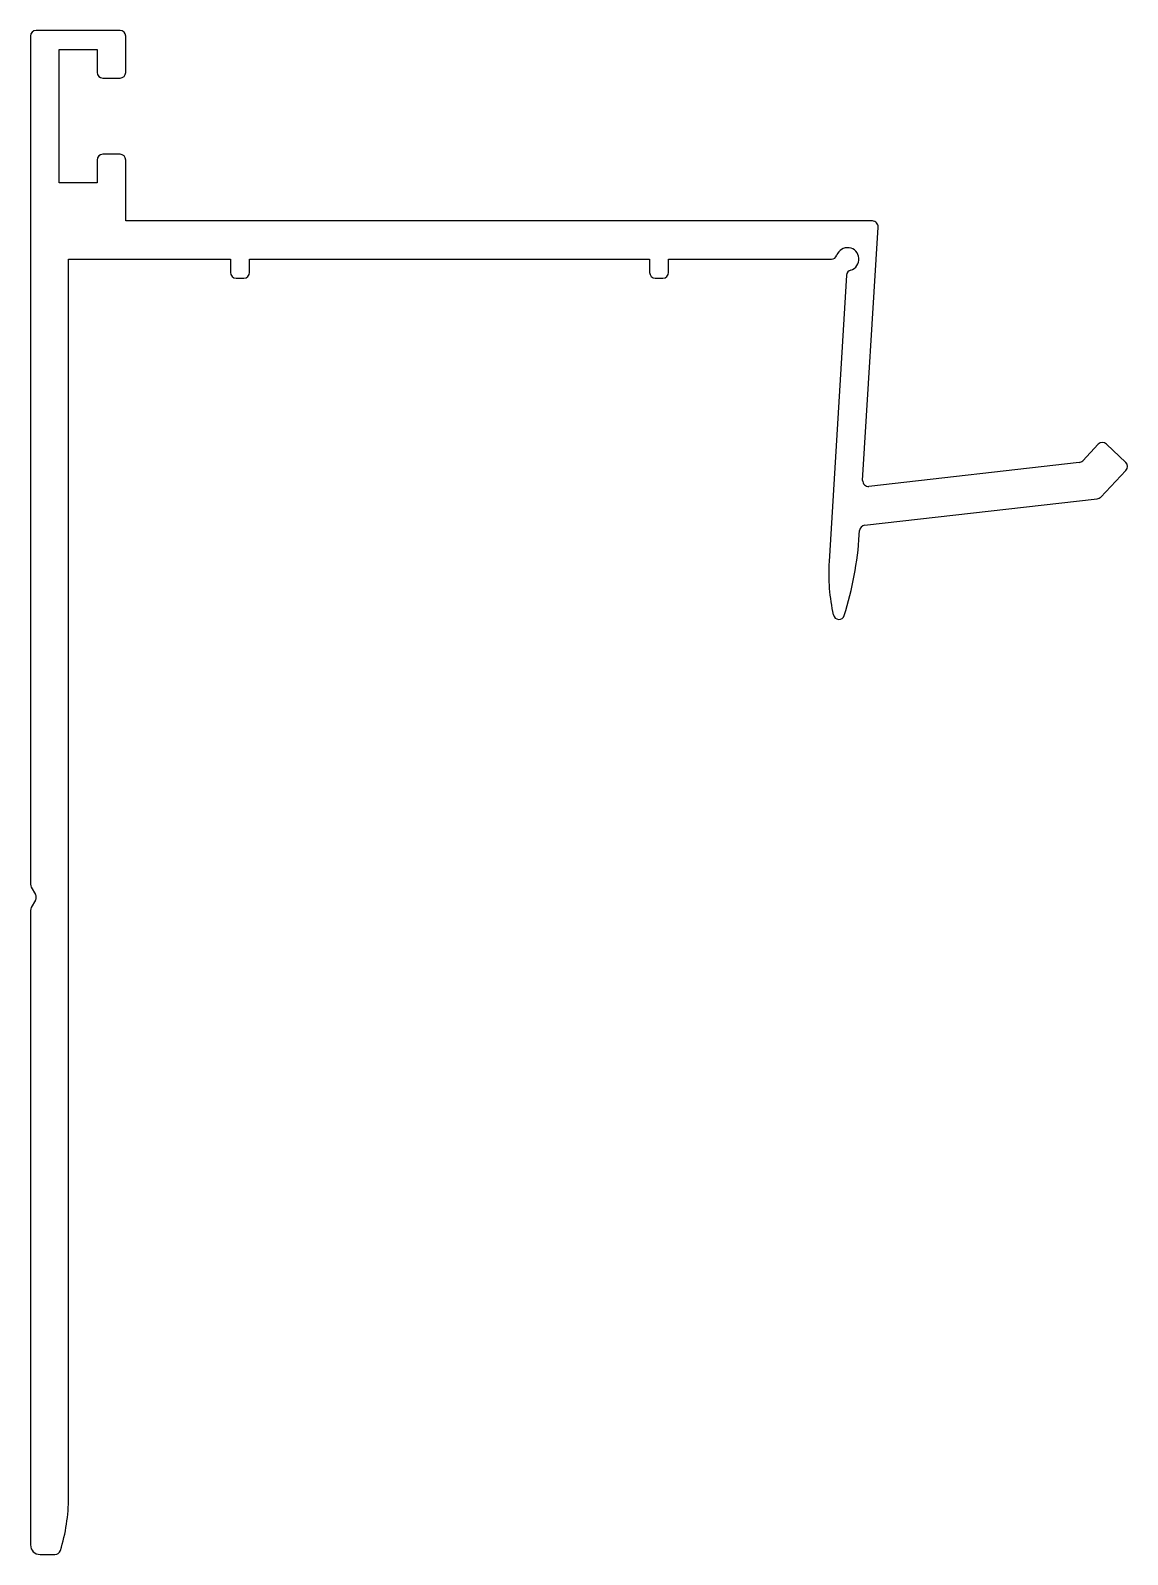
# Model space of a CAD drawing. Extents: x 3.4 to 61, y 2.9 to 82.9.
import ezdxf

# ---------------------------------------------------------------- set-up
doc = ezdxf.new("R2010")
doc.units = 0
doc.layers.get('0').update_dxf_attribs({"linetype": 'CONTINUOUS'})

msp = doc.modelspace()

# ---------------------------------------------------------------- linework, layer by layer
for p, q in [((3.432, 82.649), (3.432, 72.949)), ((8.132, 82.949), (3.732, 82.949)), ((8.432, 80.749), (8.432, 82.649)), ((4.932, 74.949), (4.932, 81.949)), ((4.932, 81.949), (6.932, 81.949)), ((6.932, 81.949), (6.932, 80.749)), ((7.232, 80.449), (8.132, 80.449)), ((6.932, 76.149), (6.932, 74.949)), ((8.132, 76.449), (7.232, 76.449)), ((8.432, 72.949), (8.432, 76.149)), ((6.932, 74.949), (4.932, 74.949)), ((3.432, 72.949), (3.432, 38.136)), ((47.632, 72.949), (8.432, 72.949)), ((47.118, 59.332), (47.932, 72.631)), ((5.432, 5.949), (5.432, 70.949)), ((5.432, 70.949), (13.932, 70.949)), ((13.932, 70.949), (13.932, 70.249)), ((14.932, 70.249), (14.932, 70.949)), ((14.932, 70.949), (35.932, 70.949)), ((35.932, 70.949), (35.932, 70.249)), ((36.932, 70.249), (36.932, 70.949)), ((36.932, 70.949), (45.477, 70.949)), ((14.232, 69.949), (14.632, 69.949)), ((36.232, 69.949), (36.632, 69.949)), ((46.274, 70.102), (45.355, 55.074)), ((59.491, 61.229), (58.671, 60.365)), ((60.931, 60.276), (59.915, 61.24)), ((58.488, 60.273), (47.452, 59.016)), ((59.621, 58.46), (60.942, 59.852)), ((47.222, 56.977), (59.437, 58.369)), ((46.944, 56.48), (46.957, 56.697)), ((3.472, 37.986), (3.695, 37.599)), ((3.695, 37.299), (3.472, 36.913)), ((3.432, 36.763), (3.432, 3.449)), ((3.932, 2.949), (4.715, 2.949))]:
    msp.add_line(p, q)
for centre, radius, start, end in [((3.732, 82.649), 0.3, 90, 180), ((8.132, 82.649), 0.3, 0, 90), ((7.232, 80.749), 0.3, 180, 270), ((8.132, 80.749), 0.3, 270, 0), ((7.232, 76.149), 0.3, 90, 180), ((8.132, 76.149), 0.3, 0, 90), ((47.632, 72.649), 0.3, 356.5, 90), ((46.326, 70.949), 0.6, 285.97122, 160.52878), ((45.477, 71.249), 0.3, 270, 340.52878), ((14.232, 70.249), 0.3, 180, 270), ((14.632, 70.249), 0.3, 270, 0), ((36.232, 70.249), 0.3, 180, 270), ((36.632, 70.249), 0.3, 270, 0), ((46.573, 70.084), 0.3, 105.97122, 176.5), ((59.709, 61.022), 0.3, 46.5, 136.5), ((58.454, 60.571), 0.3, 276.5, 316.5), ((60.724, 60.058), 0.3, 316.5, 46.5), ((47.418, 59.314), 0.3, 176.5, 276.5), ((59.404, 58.667), 0.3, 276.5, 316.5), ((47.256, 56.679), 0.3, 96.5, 176.5), ((29.476, 57.548), 17.5, 342.35994, 356.5), ((55.336, 54.464), 10, 176.5, 192.67256), ((45.87, 52.335), 0.297, 192.67256, 342.35994), ((3.732, 38.136), 0.3, 180, 210), ((3.732, 36.763), 0.3, 150, 180), ((3.436, 37.449), 0.3, 330, 30), ((-3.818, 5.949), 9.25, 342.44171, 0), ((3.932, 3.449), 0.5, 180, 270), ((4.715, 3.249), 0.3, 270, 342.44171)]:
    msp.add_arc(centre, radius, start, end)

doc.saveas('drawing.dxf')
